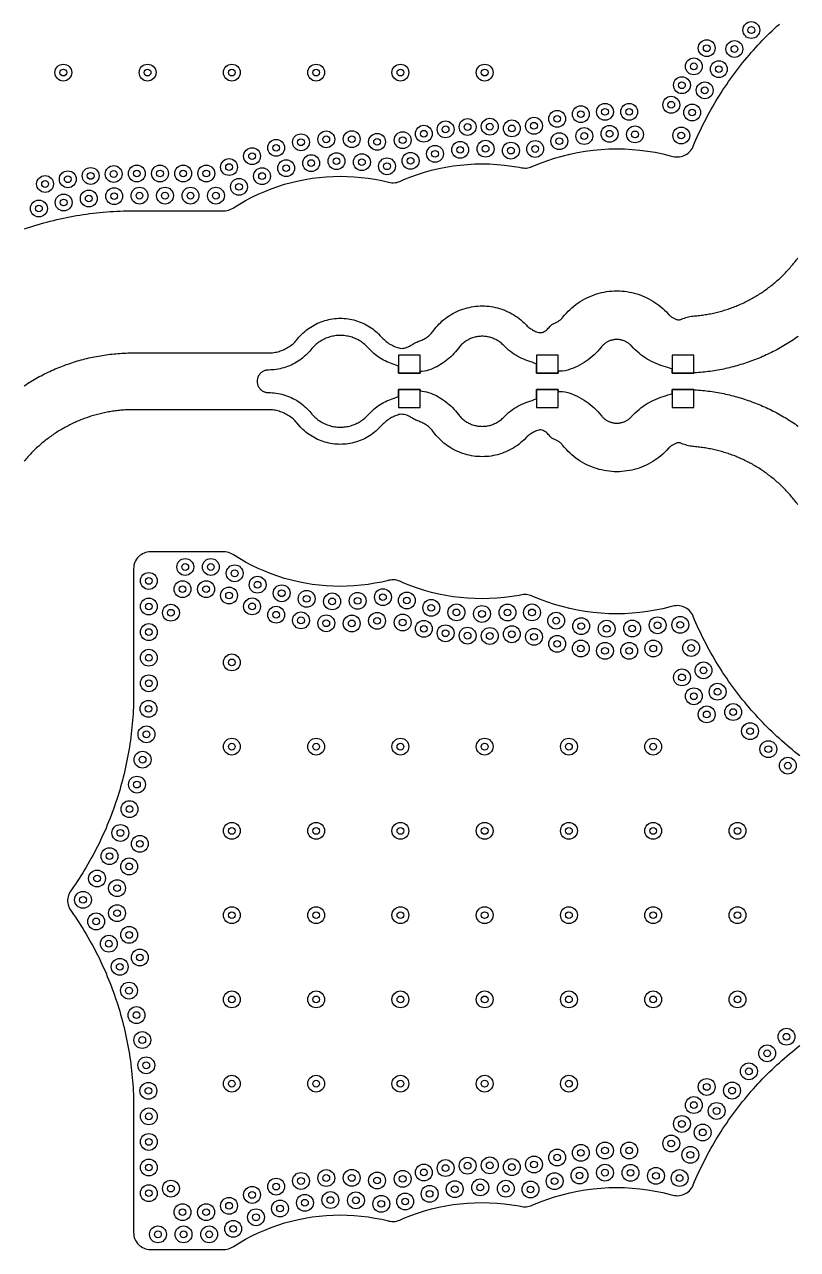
# Model space of a CAD drawing. Header units: millimetres. Extents: x 0 to 121, y -74 to 63.
# Drawn here: x 57.6 to 80.53, y -41.17 to -4.82 of the extents above; entities that cross this region are included whole.
import ezdxf

# ---------------------------------------------------------------- set-up
doc = ezdxf.new("R2010")
doc.units = ezdxf.units.MM
for name, color, linetype in [('RES_PADS_0402', 6, 'Continuous'), ('TOP_COPPER', 1, 'Continuous'), ('TOP_GROUND_POUR', 3, 'Continuous'), ('VIA_HOLES', 7, 'Continuous'), ('VIA_PADS', 2, 'Continuous')]:
    doc.layers.add(name, color=color, linetype=linetype)

msp = doc.modelspace()

# ---------------------------------------------------------------- linework, layer by layer
at = {"layer": 'RES_PADS_0402'}
for points in [[(68.697, -15.17), (69.337, -15.17), (69.337, -14.63), (68.697, -14.63)], [(72.79, -15.17), (73.43, -15.17), (73.43, -14.63), (72.79, -14.63)], [(76.813, -15.17), (77.453, -15.17), (77.453, -14.63), (76.813, -14.63)], [(68.697, -16.19), (69.337, -16.19), (69.337, -15.65), (68.697, -15.65)], [(72.79, -16.19), (73.43, -16.19), (73.43, -15.65), (72.79, -15.65)], [(76.813, -16.19), (77.453, -16.19), (77.453, -15.65), (76.813, -15.65)]]:
    msp.add_lwpolyline(points, close=True, dxfattribs=at)
at = {"layer": 'TOP_COPPER'}
for points in [[(57.586, -15.541), (57.635, -15.51), (57.684, -15.478), (57.733, -15.447), (57.783, -15.417), (57.833, -15.387), (57.883, -15.358), (57.934, -15.329), (57.985, -15.3), (58.036, -15.272), (58.088, -15.245), (58.139, -15.218), (58.191, -15.192), (58.244, -15.166), (58.296, -15.141), (58.349, -15.116), (58.402, -15.091), (58.455, -15.068), (58.509, -15.044), (58.562, -15.022), (58.616, -14.999), (58.671, -14.978), (58.725, -14.957), (58.779, -14.936), (58.834, -14.916), (58.889, -14.897), (58.944, -14.878), (59, -14.859), (59.055, -14.841), (59.111, -14.824), (59.167, -14.807), (59.223, -14.791), (59.279, -14.776), (59.335, -14.76), (59.392, -14.746), (59.448, -14.732), (59.505, -14.718), (59.562, -14.706), (59.619, -14.693), (59.676, -14.682), (59.733, -14.67), (59.791, -14.66), (59.848, -14.65), (59.906, -14.64), (59.963, -14.631), (60.021, -14.623), (60.079, -14.615), (60.137, -14.608), (60.195, -14.602), (60.253, -14.596), (60.311, -14.59), (60.369, -14.585), (60.427, -14.581), (60.485, -14.577), (60.543, -14.574), (60.602, -14.571), (60.66, -14.569), (60.718, -14.568), (60.776, -14.567), (60.835, -14.567), (64.835, -14.567), (64.875, -14.566), (64.914, -14.564), (64.954, -14.56), (64.994, -14.555), (65.033, -14.549), (65.072, -14.541), (65.111, -14.532), (65.149, -14.521), (65.187, -14.509), (65.225, -14.496), (65.262, -14.481), (65.298, -14.465), (65.334, -14.448), (65.37, -14.43), (65.404, -14.41), (65.438, -14.389), (65.471, -14.366), (65.503, -14.343), (65.535, -14.318), (65.565, -14.293), (65.595, -14.266), (65.623, -14.238), (65.651, -14.21), (65.678, -14.18), (65.74, -14.104), (65.779, -14.061), (65.819, -14.019), (65.86, -13.979), (65.904, -13.94), (65.948, -13.902), (65.994, -13.866), (66.041, -13.832), (66.089, -13.8), (66.138, -13.769), (66.189, -13.74), (66.24, -13.713), (66.292, -13.688), (66.346, -13.665), (66.4, -13.643), (66.454, -13.624), (66.51, -13.607), (66.566, -13.591), (66.622, -13.578), (66.679, -13.566), (66.737, -13.557), (66.794, -13.55), (66.852, -13.545), (66.91, -13.541), (66.968, -13.54), (67.025, -13.541), (67.082, -13.544), (67.139, -13.549), (67.196, -13.557), (67.253, -13.566), (67.309, -13.577), (67.365, -13.59), (67.42, -13.605), (67.475, -13.622), (67.529, -13.641), (67.582, -13.661), (67.635, -13.684), (67.686, -13.708), (67.737, -13.735), (67.787, -13.763), (67.836, -13.793), (67.884, -13.824), (67.93, -13.857), (67.976, -13.892), (68.02, -13.929), (68.063, -13.966), (68.104, -14.006), (68.144, -14.047), (68.209, -14.118), (68.237, -14.146), (68.265, -14.173), (68.295, -14.199), (68.325, -14.224), (68.356, -14.248), (68.388, -14.271), (68.421, -14.293), (68.455, -14.313), (68.489, -14.332), (68.524, -14.35), (68.559, -14.367), (68.595, -14.383), (68.632, -14.397), (68.669, -14.41), (68.706, -14.421), (68.745, -14.429), (68.785, -14.432), (68.824, -14.43), (68.864, -14.424), (68.904, -14.414), (68.942, -14.401), (68.98, -14.385), (69.017, -14.367), (69.051, -14.348), (69.085, -14.329), (69.117, -14.309), (69.149, -14.29), (69.179, -14.273), (69.209, -14.257), (69.239, -14.244), (69.27, -14.233), (69.3, -14.223), (69.33, -14.212), (69.36, -14.2), (69.389, -14.187), (69.418, -14.173), (69.447, -14.158), (69.474, -14.142), (69.502, -14.125), (69.528, -14.107), (69.554, -14.088), (69.579, -14.068), (69.604, -14.048), (69.627, -14.026), (69.65, -14.003), (69.672, -13.98), (69.694, -13.956), (69.714, -13.931), (69.772, -13.854), (69.813, -13.804), (69.856, -13.756), (69.9, -13.709), (69.947, -13.664), (69.994, -13.62), (70.043, -13.578), (70.094, -13.538), (70.146, -13.5), (70.2, -13.464), (70.254, -13.43), (70.31, -13.397), (70.367, -13.367), (70.426, -13.339), (70.485, -13.313), (70.545, -13.289), (70.606, -13.267), (70.667, -13.248), (70.729, -13.23), (70.792, -13.215), (70.856, -13.203), (70.919, -13.192), (70.983, -13.184), (71.048, -13.178), (71.112, -13.175), (71.177, -13.174), (71.242, -13.175), (71.308, -13.178), (71.373, -13.184), (71.438, -13.193), (71.503, -13.204), (71.567, -13.217), (71.631, -13.232), (71.694, -13.25), (71.756, -13.27), (71.818, -13.293), (71.879, -13.317), (71.939, -13.344), (71.998, -13.373), (72.055, -13.404), (72.112, -13.437), (72.167, -13.473), (72.221, -13.51), (72.274, -13.549), (72.325, -13.59), (72.374, -13.633), (72.422, -13.678), (72.491, -13.748), (72.515, -13.77), (72.54, -13.791), (72.565, -13.812), (72.591, -13.831), (72.618, -13.85), (72.645, -13.867), (72.673, -13.884), (72.702, -13.899), (72.731, -13.914), (72.761, -13.927), (72.791, -13.939), (72.822, -13.95), (72.853, -13.96), (72.885, -13.966), (72.918, -13.966), (72.952, -13.96), (72.986, -13.948), (73.019, -13.932), (73.051, -13.912), (73.081, -13.888), (73.11, -13.863), (73.136, -13.836), (73.161, -13.81), (73.183, -13.784), (73.205, -13.761), (73.225, -13.74), (73.245, -13.723), (73.265, -13.71), (73.285, -13.701), (73.306, -13.694), (73.327, -13.686), (73.348, -13.677), (73.368, -13.668), (73.388, -13.658), (73.407, -13.647), (73.427, -13.636), (73.445, -13.623), (73.463, -13.61), (73.481, -13.597), (73.498, -13.582), (73.515, -13.568), (73.531, -13.552), (73.546, -13.536), (73.561, -13.519), (73.623, -13.443), (73.674, -13.385), (73.727, -13.33), (73.782, -13.277), (73.839, -13.225), (73.897, -13.176), (73.958, -13.129), (74.02, -13.085), (74.084, -13.043), (74.15, -13.003), (74.217, -12.966), (74.285, -12.931), (74.354, -12.899), (74.425, -12.87), (74.497, -12.843), (74.569, -12.819), (74.643, -12.797), (74.717, -12.779), (74.792, -12.763), (74.868, -12.75), (74.943, -12.74), (75.02, -12.733), (75.096, -12.729), (75.173, -12.727), (75.247, -12.729), (75.322, -12.733), (75.396, -12.739), (75.47, -12.749), (75.543, -12.761), (75.616, -12.776), (75.689, -12.794), (75.76, -12.814), (75.831, -12.837), (75.901, -12.862), (75.97, -12.89), (76.038, -12.921), (76.105, -12.953), (76.171, -12.989), (76.235, -13.027), (76.298, -13.067), (76.359, -13.109), (76.419, -13.154), (76.477, -13.2), (76.533, -13.249), (76.588, -13.3), (76.641, -13.353), (76.706, -13.423), (76.721, -13.439), (76.737, -13.454), (76.753, -13.468), (76.77, -13.481), (76.788, -13.494), (76.806, -13.507), (76.824, -13.518), (76.843, -13.529), (76.862, -13.54), (76.881, -13.549), (76.901, -13.558), (76.921, -13.566), (76.941, -13.574), (76.962, -13.58), (76.983, -13.584), (77.005, -13.586), (77.027, -13.584), (77.05, -13.58), (77.071, -13.574), (77.093, -13.566), (77.113, -13.556), (77.133, -13.545), (77.175, -13.532), (77.217, -13.521), (77.258, -13.509), (77.299, -13.498), (77.34, -13.489), (77.382, -13.481), (77.423, -13.475), (77.464, -13.471), (77.505, -13.467), (77.546, -13.463), (77.587, -13.459), (77.628, -13.454), (77.669, -13.449), (77.71, -13.444), (77.751, -13.438), (77.792, -13.432), (77.833, -13.425), (77.874, -13.418), (77.915, -13.41), (77.955, -13.403), (77.996, -13.394), (78.036, -13.386), (78.076, -13.377), (78.117, -13.367), (78.157, -13.357), (78.197, -13.347), (78.237, -13.336), (78.277, -13.325), (78.317, -13.314), (78.356, -13.302), (78.396, -13.29), (78.435, -13.277), (78.474, -13.265), (78.514, -13.251), (78.553, -13.237), (78.591, -13.223), (78.63, -13.209), (78.669, -13.194), (78.707, -13.179), (78.745, -13.163), (78.784, -13.147), (78.822, -13.131), (78.859, -13.114), (78.897, -13.097), (78.935, -13.079), (78.972, -13.062), (79.009, -13.043), (79.046, -13.025), (79.083, -13.006), (79.119, -12.986), (79.156, -12.967), (79.192, -12.947), (79.228, -12.926), (79.264, -12.906), (79.299, -12.885), (79.335, -12.863), (79.37, -12.841), (79.405, -12.819), (79.439, -12.797), (79.474, -12.774), (79.508, -12.751), (79.542, -12.727), (79.576, -12.704), (79.61, -12.68), (79.643, -12.655), (79.676, -12.63), (79.709, -12.605), (79.742, -12.58), (79.774, -12.554), (79.806, -12.528), (79.838, -12.502), (79.87, -12.475), (79.901, -12.448), (79.932, -12.421), (79.963, -12.393), (79.993, -12.365), (80.024, -12.337), (80.054, -12.308), (80.083, -12.28), (80.113, -12.251), (80.142, -12.221), (80.171, -12.191), (80.199, -12.162), (80.227, -12.131), (80.255, -12.101), (80.283, -12.07), (80.31, -12.039), (80.337, -12.008), (80.364, -11.976), (80.39, -11.944), (80.417, -11.912), (80.442, -11.88), (80.468, -11.847), (80.493, -11.815), (80.518, -11.781), (80.542, -11.748)], [(80.553, -14.078), (80.506, -14.112), (80.458, -14.144), (80.41, -14.177), (80.362, -14.209), (80.313, -14.24), (80.264, -14.271), (80.215, -14.302), (80.166, -14.332), (80.116, -14.361), (80.066, -14.39), (80.015, -14.419), (79.965, -14.447), (79.914, -14.474), (79.862, -14.501), (79.811, -14.528), (79.759, -14.554), (79.707, -14.579), (79.655, -14.604), (79.603, -14.629), (79.55, -14.653), (79.497, -14.676), (79.444, -14.699), (79.39, -14.721), (79.337, -14.743), (79.283, -14.765), (79.229, -14.785), (79.175, -14.806), (79.12, -14.826), (79.066, -14.845), (79.011, -14.863), (78.956, -14.882), (78.901, -14.899), (78.845, -14.916), (78.79, -14.933), (78.734, -14.949), (78.678, -14.964), (78.622, -14.979), (78.566, -14.993), (78.51, -15.007), (78.454, -15.02), (78.397, -15.033), (78.341, -15.045), (78.284, -15.057), (78.227, -15.068), (78.17, -15.078), (78.113, -15.088), (78.056, -15.097), (77.999, -15.106), (77.941, -15.114), (77.884, -15.122), (77.826, -15.129), (77.769, -15.136), (77.711, -15.142), (77.654, -15.147), (77.596, -15.152), (77.538, -15.155), (77.48, -15.155), (77.453, -15.154), (77.453, -15.17), (76.813, -15.17), (76.813, -15.04), (76.761, -15.025), (76.688, -15.005), (76.617, -14.983), (76.545, -14.961), (76.475, -14.938), (76.404, -14.913), (76.335, -14.885), (76.267, -14.855), (76.201, -14.822), (76.135, -14.786), (76.071, -14.749), (76.008, -14.709), (75.947, -14.666), (75.887, -14.622), (75.829, -14.575), (75.772, -14.526), (75.718, -14.475), (75.665, -14.422), (75.6, -14.352), (75.585, -14.336), (75.569, -14.322), (75.552, -14.307), (75.535, -14.294), (75.518, -14.281), (75.5, -14.269), (75.482, -14.257), (75.463, -14.246), (75.444, -14.236), (75.425, -14.226), (75.405, -14.217), (75.385, -14.209), (75.364, -14.202), (75.344, -14.195), (75.323, -14.189), (75.302, -14.184), (75.281, -14.18), (75.259, -14.176), (75.238, -14.173), (75.216, -14.171), (75.194, -14.17), (75.173, -14.17), (75.15, -14.17), (75.128, -14.171), (75.106, -14.173), (75.084, -14.176), (75.062, -14.18), (75.04, -14.185), (75.018, -14.19), (74.997, -14.196), (74.976, -14.203), (74.955, -14.211), (74.934, -14.22), (74.914, -14.229), (74.894, -14.239), (74.875, -14.25), (74.856, -14.262), (74.837, -14.274), (74.819, -14.287), (74.801, -14.3), (74.784, -14.315), (74.768, -14.33), (74.752, -14.345), (74.736, -14.361), (74.722, -14.378), (74.659, -14.454), (74.608, -14.512), (74.555, -14.567), (74.5, -14.621), (74.444, -14.672), (74.385, -14.721), (74.324, -14.768), (74.262, -14.812), (74.198, -14.854), (74.133, -14.894), (74.066, -14.931), (73.998, -14.966), (73.928, -14.998), (73.857, -15.028), (73.786, -15.054), (73.713, -15.078), (73.639, -15.097), (73.563, -15.108), (73.486, -15.111), (73.43, -15.108), (73.43, -15.17), (72.79, -15.17), (72.79, -14.898), (72.779, -14.893), (72.717, -14.867), (72.655, -14.844), (72.592, -14.823), (72.53, -14.803), (72.468, -14.78), (72.408, -14.756), (72.348, -14.729), (72.289, -14.7), (72.231, -14.669), (72.175, -14.635), (72.119, -14.6), (72.065, -14.563), (72.013, -14.523), (71.962, -14.482), (71.912, -14.439), (71.864, -14.395), (71.795, -14.325), (71.771, -14.303), (71.747, -14.281), (71.721, -14.261), (71.695, -14.241), (71.668, -14.223), (71.641, -14.205), (71.613, -14.189), (71.584, -14.173), (71.555, -14.159), (71.525, -14.146), (71.495, -14.133), (71.465, -14.122), (71.434, -14.112), (71.402, -14.103), (71.371, -14.096), (71.339, -14.089), (71.307, -14.084), (71.274, -14.08), (71.242, -14.077), (71.209, -14.075), (71.177, -14.074), (71.145, -14.075), (71.113, -14.077), (71.081, -14.08), (71.049, -14.084), (71.017, -14.089), (70.986, -14.095), (70.955, -14.103), (70.924, -14.111), (70.893, -14.121), (70.863, -14.132), (70.833, -14.144), (70.804, -14.156), (70.775, -14.17), (70.747, -14.185), (70.719, -14.202), (70.692, -14.219), (70.665, -14.237), (70.639, -14.255), (70.614, -14.275), (70.59, -14.296), (70.566, -14.318), (70.543, -14.34), (70.521, -14.363), (70.5, -14.388), (70.479, -14.412), (70.421, -14.489), (70.38, -14.539), (70.337, -14.588), (70.293, -14.635), (70.247, -14.68), (70.199, -14.723), (70.15, -14.765), (70.099, -14.805), (70.047, -14.843), (69.994, -14.88), (69.939, -14.914), (69.883, -14.946), (69.826, -14.977), (69.768, -15.005), (69.709, -15.031), (69.649, -15.055), (69.588, -15.076), (69.526, -15.096), (69.463, -15.11), (69.399, -15.119), (69.337, -15.123), (69.337, -15.17), (68.697, -15.17), (68.697, -14.955), (68.674, -14.946), (68.619, -14.927), (68.565, -14.909), (68.51, -14.892), (68.456, -14.873), (68.403, -14.853), (68.35, -14.83), (68.298, -14.806), (68.247, -14.779), (68.198, -14.751), (68.149, -14.721), (68.101, -14.69), (68.054, -14.657), (68.009, -14.622), (67.965, -14.585), (67.922, -14.548), (67.88, -14.508), (67.84, -14.467), (67.775, -14.396), (67.748, -14.368), (67.719, -14.341), (67.69, -14.315), (67.66, -14.29), (67.628, -14.266), (67.596, -14.243), (67.564, -14.221), (67.53, -14.201), (67.496, -14.182), (67.461, -14.164), (67.425, -14.147), (67.389, -14.131), (67.353, -14.117), (67.316, -14.104), (67.278, -14.093), (67.24, -14.082), (67.202, -14.073), (67.163, -14.066), (67.125, -14.059), (67.086, -14.055), (67.047, -14.051), (67.007, -14.049), (66.968, -14.048), (66.928, -14.049), (66.888, -14.051), (66.849, -14.055), (66.809, -14.06), (66.77, -14.066), (66.731, -14.074), (66.692, -14.083), (66.654, -14.094), (66.616, -14.106), (66.578, -14.119), (66.541, -14.134), (66.504, -14.15), (66.468, -14.167), (66.433, -14.186), (66.399, -14.205), (66.365, -14.226), (66.332, -14.249), (66.299, -14.272), (66.268, -14.297), (66.238, -14.322), (66.208, -14.349), (66.179, -14.377), (66.152, -14.406), (66.125, -14.435), (66.063, -14.511), (66.024, -14.554), (65.984, -14.596), (65.942, -14.637), (65.899, -14.676), (65.855, -14.713), (65.809, -14.749), (65.762, -14.783), (65.714, -14.815), (65.665, -14.846), (65.614, -14.875), (65.563, -14.902), (65.51, -14.927), (65.457, -14.95), (65.403, -14.972), (65.348, -14.991), (65.293, -15.009), (65.237, -15.024), (65.181, -15.037), (65.124, -15.049), (65.066, -15.058), (65.009, -15.065), (64.951, -15.071), (64.893, -15.074), (64.835, -15.075), (64.813, -15.075), (64.791, -15.078), (64.769, -15.081), (64.748, -15.086), (64.727, -15.093), (64.706, -15.1), (64.686, -15.109), (64.667, -15.12), (64.649, -15.131), (64.631, -15.144), (64.614, -15.158), (64.598, -15.173), (64.583, -15.189), (64.569, -15.206), (64.556, -15.224), (64.544, -15.242), (64.534, -15.262), (64.525, -15.282), (64.517, -15.302), (64.511, -15.323), (64.506, -15.345), (64.502, -15.366), (64.5, -15.388), (64.5, -15.41), (64.5, -15.432), (64.502, -15.454), (64.506, -15.475), (64.511, -15.497), (64.517, -15.518), (64.525, -15.538), (64.534, -15.558), (64.544, -15.578), (64.556, -15.596), (64.569, -15.614), (64.583, -15.631), (64.598, -15.647), (64.614, -15.662), (64.631, -15.676), (64.649, -15.689), (64.667, -15.7), (64.686, -15.711), (64.706, -15.72), (64.727, -15.727), (64.748, -15.734), (64.769, -15.739), (64.791, -15.742), (64.813, -15.745), (64.835, -15.745), (64.893, -15.746), (64.951, -15.749), (65.009, -15.755), (65.066, -15.762), (65.124, -15.771), (65.181, -15.783), (65.237, -15.796), (65.293, -15.811), (65.348, -15.829), (65.403, -15.848), (65.457, -15.87), (65.51, -15.893), (65.563, -15.918), (65.614, -15.945), (65.665, -15.974), (65.714, -16.005), (65.762, -16.037), (65.809, -16.071), (65.855, -16.107), (65.899, -16.144), (65.942, -16.183), (65.984, -16.224), (66.024, -16.266), (66.063, -16.309), (66.125, -16.385), (66.152, -16.414), (66.179, -16.443), (66.208, -16.471), (66.238, -16.498), (66.268, -16.523), (66.299, -16.548), (66.332, -16.571), (66.365, -16.594), (66.399, -16.615), (66.433, -16.634), (66.468, -16.653), (66.504, -16.67), (66.541, -16.686), (66.578, -16.701), (66.616, -16.714), (66.654, -16.726), (66.692, -16.737), (66.731, -16.746), (66.77, -16.754), (66.809, -16.76), (66.849, -16.765), (66.888, -16.769), (66.928, -16.771), (66.968, -16.772), (67.007, -16.771), (67.047, -16.769), (67.086, -16.765), (67.125, -16.761), (67.163, -16.754), (67.202, -16.747), (67.24, -16.738), (67.278, -16.727), (67.316, -16.716), (67.353, -16.703), (67.389, -16.689), (67.425, -16.673), (67.461, -16.656), (67.496, -16.638), (67.53, -16.619), (67.564, -16.599), (67.596, -16.577), (67.628, -16.554), (67.66, -16.53), (67.69, -16.505), (67.719, -16.479), (67.748, -16.452), (67.775, -16.424), (67.84, -16.353), (67.88, -16.312), (67.922, -16.272), (67.965, -16.235), (68.009, -16.198), (68.054, -16.163), (68.101, -16.13), (68.149, -16.099), (68.198, -16.069), (68.247, -16.041), (68.298, -16.014), (68.35, -15.99), (68.403, -15.967), (68.456, -15.947), (68.51, -15.928), (68.565, -15.911), (68.619, -15.893), (68.674, -15.874), (68.697, -15.865), (68.697, -15.65), (69.337, -15.65), (69.337, -15.697), (69.399, -15.701), (69.463, -15.71), (69.526, -15.724), (69.588, -15.744), (69.649, -15.765), (69.709, -15.789), (69.768, -15.815), (69.826, -15.843), (69.883, -15.874), (69.939, -15.906), (69.994, -15.94), (70.047, -15.977), (70.099, -16.015), (70.15, -16.055), (70.199, -16.097), (70.247, -16.14), (70.293, -16.185), (70.337, -16.232), (70.38, -16.281), (70.421, -16.331), (70.479, -16.408), (70.5, -16.432), (70.521, -16.457), (70.543, -16.48), (70.566, -16.502), (70.59, -16.524), (70.614, -16.545), (70.639, -16.565), (70.665, -16.583), (70.692, -16.601), (70.719, -16.618), (70.747, -16.635), (70.775, -16.65), (70.804, -16.664), (70.833, -16.676), (70.863, -16.688), (70.893, -16.699), (70.924, -16.709), (70.955, -16.717), (70.986, -16.725), (71.017, -16.731), (71.049, -16.736), (71.081, -16.74), (71.113, -16.743), (71.145, -16.745), (71.177, -16.746), (71.209, -16.745), (71.242, -16.743), (71.274, -16.74), (71.307, -16.736), (71.339, -16.731), (71.371, -16.724), (71.402, -16.717), (71.434, -16.708), (71.465, -16.698), (71.495, -16.687), (71.525, -16.674), (71.555, -16.661), (71.584, -16.647), (71.613, -16.631), (71.641, -16.615), (71.668, -16.597), (71.695, -16.579), (71.721, -16.559), (71.747, -16.539), (71.771, -16.517), (71.795, -16.495), (71.864, -16.425), (71.912, -16.381), (71.962, -16.338), (72.013, -16.297), (72.065, -16.257), (72.119, -16.22), (72.175, -16.185), (72.231, -16.151), (72.289, -16.12), (72.348, -16.091), (72.408, -16.064), (72.468, -16.04), (72.53, -16.017), (72.592, -15.997), (72.655, -15.976), (72.717, -15.953), (72.779, -15.927), (72.79, -15.922), (72.79, -15.65), (73.43, -15.65), (73.43, -15.712), (73.486, -15.709), (73.563, -15.712), (73.639, -15.723), (73.713, -15.742), (73.786, -15.766), (73.857, -15.792), (73.928, -15.822), (73.998, -15.854), (74.066, -15.889), (74.133, -15.926), (74.198, -15.966), (74.262, -16.008), (74.324, -16.052), (74.385, -16.099), (74.444, -16.148), (74.5, -16.199), (74.555, -16.253), (74.608, -16.308), (74.659, -16.366), (74.722, -16.442), (74.736, -16.459), (74.752, -16.475), (74.768, -16.49), (74.784, -16.505), (74.801, -16.52), (74.819, -16.533), (74.837, -16.546), (74.856, -16.558), (74.875, -16.57), (74.894, -16.581), (74.914, -16.591), (74.934, -16.6), (74.955, -16.609), (74.976, -16.617), (74.997, -16.624), (75.018, -16.63), (75.04, -16.635), (75.062, -16.64), (75.084, -16.644), (75.106, -16.647), (75.128, -16.649), (75.15, -16.65), (75.173, -16.65), (75.194, -16.65), (75.216, -16.649), (75.238, -16.647), (75.259, -16.644), (75.281, -16.64), (75.302, -16.636), (75.323, -16.631), (75.344, -16.625), (75.364, -16.618), (75.385, -16.611), (75.405, -16.603), (75.425, -16.594), (75.444, -16.584), (75.463, -16.574), (75.482, -16.563), (75.5, -16.551), (75.518, -16.539), (75.535, -16.526), (75.552, -16.513), (75.569, -16.498), (75.585, -16.484), (75.6, -16.468), (75.665, -16.398), (75.718, -16.345), (75.772, -16.294), (75.829, -16.245), (75.887, -16.198), (75.947, -16.154), (76.008, -16.111), (76.071, -16.071), (76.135, -16.034), (76.201, -15.998), (76.267, -15.965), (76.335, -15.935), (76.404, -15.907), (76.475, -15.882), (76.545, -15.859), (76.617, -15.837), (76.688, -15.815), (76.761, -15.795), (76.813, -15.78), (76.813, -15.65), (77.453, -15.65), (77.453, -15.666), (77.48, -15.665), (77.538, -15.665), (77.596, -15.668), (77.654, -15.673), (77.711, -15.678), (77.769, -15.684), (77.826, -15.691), (77.884, -15.698), (77.941, -15.706), (77.999, -15.714), (78.056, -15.723), (78.113, -15.732), (78.17, -15.742), (78.227, -15.752), (78.284, -15.763), (78.341, -15.775), (78.397, -15.787), (78.454, -15.8), (78.51, -15.813), (78.566, -15.827), (78.622, -15.841), (78.678, -15.856), (78.734, -15.871), (78.79, -15.887), (78.845, -15.904), (78.901, -15.921), (78.956, -15.938), (79.011, -15.957), (79.066, -15.975), (79.12, -15.994), (79.175, -16.014), (79.229, -16.035), (79.283, -16.055), (79.337, -16.077), (79.39, -16.099), (79.444, -16.121), (79.497, -16.144), (79.55, -16.167), (79.603, -16.191), (79.655, -16.216), (79.707, -16.241), (79.759, -16.266), (79.811, -16.292), (79.862, -16.319), (79.914, -16.346), (79.965, -16.373), (80.015, -16.401), (80.066, -16.43), (80.116, -16.459), (80.166, -16.488), (80.215, -16.518), (80.264, -16.549), (80.313, -16.58), (80.362, -16.611), (80.41, -16.643), (80.458, -16.676), (80.506, -16.708), (80.553, -16.742)], [(80.542, -19.072), (80.518, -19.039), (80.493, -19.005), (80.468, -18.973), (80.442, -18.94), (80.417, -18.908), (80.39, -18.876), (80.364, -18.844), (80.337, -18.812), (80.31, -18.781), (80.283, -18.75), (80.255, -18.719), (80.227, -18.689), (80.199, -18.658), (80.171, -18.629), (80.142, -18.599), (80.113, -18.569), (80.083, -18.54), (80.054, -18.512), (80.024, -18.483), (79.993, -18.455), (79.963, -18.427), (79.932, -18.399), (79.901, -18.372), (79.87, -18.345), (79.838, -18.318), (79.806, -18.292), (79.774, -18.266), (79.742, -18.24), (79.709, -18.215), (79.676, -18.19), (79.643, -18.165), (79.61, -18.14), (79.576, -18.116), (79.542, -18.093), (79.508, -18.069), (79.474, -18.046), (79.439, -18.023), (79.405, -18.001), (79.37, -17.979), (79.335, -17.957), (79.299, -17.935), (79.264, -17.914), (79.228, -17.894), (79.192, -17.873), (79.156, -17.853), (79.119, -17.834), (79.083, -17.814), (79.046, -17.795), (79.009, -17.777), (78.972, -17.758), (78.935, -17.741), (78.897, -17.723), (78.859, -17.706), (78.822, -17.689), (78.784, -17.673), (78.745, -17.657), (78.707, -17.641), (78.669, -17.626), (78.63, -17.611), (78.591, -17.597), (78.553, -17.583), (78.514, -17.569), (78.474, -17.555), (78.435, -17.543), (78.396, -17.53), (78.356, -17.518), (78.317, -17.506), (78.277, -17.495), (78.237, -17.484), (78.197, -17.473), (78.157, -17.463), (78.117, -17.453), (78.076, -17.443), (78.036, -17.434), (77.996, -17.426), (77.955, -17.417), (77.915, -17.41), (77.874, -17.402), (77.833, -17.395), (77.792, -17.388), (77.751, -17.382), (77.71, -17.376), (77.669, -17.371), (77.628, -17.366), (77.587, -17.361), (77.546, -17.357), (77.505, -17.353), (77.464, -17.349), (77.423, -17.345), (77.382, -17.339), (77.34, -17.331), (77.299, -17.322), (77.258, -17.311), (77.217, -17.299), (77.175, -17.288), (77.133, -17.275), (77.113, -17.264), (77.093, -17.254), (77.071, -17.246), (77.05, -17.24), (77.027, -17.236), (77.005, -17.234), (76.983, -17.236), (76.962, -17.24), (76.941, -17.246), (76.921, -17.254), (76.901, -17.262), (76.881, -17.271), (76.862, -17.28), (76.843, -17.291), (76.824, -17.302), (76.806, -17.313), (76.788, -17.326), (76.77, -17.339), (76.753, -17.352), (76.737, -17.366), (76.721, -17.381), (76.706, -17.397), (76.641, -17.467), (76.588, -17.52), (76.533, -17.571), (76.477, -17.62), (76.419, -17.666), (76.359, -17.711), (76.298, -17.753), (76.235, -17.793), (76.171, -17.831), (76.105, -17.867), (76.038, -17.899), (75.97, -17.93), (75.901, -17.958), (75.831, -17.983), (75.76, -18.006), (75.689, -18.026), (75.616, -18.044), (75.543, -18.059), (75.47, -18.071), (75.396, -18.081), (75.322, -18.087), (75.247, -18.091), (75.173, -18.093), (75.096, -18.091), (75.02, -18.087), (74.943, -18.08), (74.868, -18.07), (74.792, -18.057), (74.717, -18.041), (74.643, -18.023), (74.569, -18.001), (74.497, -17.977), (74.425, -17.95), (74.354, -17.921), (74.285, -17.889), (74.217, -17.854), (74.15, -17.817), (74.084, -17.777), (74.02, -17.735), (73.958, -17.691), (73.897, -17.644), (73.839, -17.595), (73.782, -17.543), (73.727, -17.49), (73.674, -17.435), (73.623, -17.377), (73.561, -17.301), (73.546, -17.284), (73.531, -17.268), (73.515, -17.252), (73.498, -17.238), (73.481, -17.223), (73.463, -17.21), (73.445, -17.197), (73.427, -17.184), (73.407, -17.173), (73.388, -17.162), (73.368, -17.152), (73.348, -17.143), (73.327, -17.134), (73.306, -17.126), (73.285, -17.119), (73.265, -17.11), (73.245, -17.097), (73.225, -17.08), (73.205, -17.059), (73.183, -17.036), (73.161, -17.01), (73.136, -16.984), (73.11, -16.957), (73.081, -16.932), (73.051, -16.908), (73.019, -16.888), (72.986, -16.872), (72.952, -16.86), (72.918, -16.854), (72.885, -16.854), (72.853, -16.86), (72.822, -16.87), (72.791, -16.881), (72.761, -16.893), (72.731, -16.906), (72.702, -16.921), (72.673, -16.936), (72.645, -16.953), (72.618, -16.97), (72.591, -16.989), (72.565, -17.008), (72.54, -17.029), (72.515, -17.05), (72.491, -17.072), (72.422, -17.142), (72.374, -17.187), (72.325, -17.23), (72.274, -17.271), (72.221, -17.31), (72.167, -17.347), (72.112, -17.383), (72.055, -17.416), (71.998, -17.447), (71.939, -17.476), (71.879, -17.503), (71.818, -17.527), (71.756, -17.55), (71.694, -17.57), (71.631, -17.588), (71.567, -17.603), (71.503, -17.616), (71.438, -17.627), (71.373, -17.636), (71.308, -17.642), (71.242, -17.645), (71.177, -17.646), (71.112, -17.645), (71.048, -17.642), (70.983, -17.636), (70.919, -17.628), (70.856, -17.617), (70.792, -17.605), (70.729, -17.59), (70.667, -17.572), (70.606, -17.553), (70.545, -17.531), (70.485, -17.507), (70.426, -17.481), (70.367, -17.453), (70.31, -17.423), (70.254, -17.39), (70.2, -17.356), (70.146, -17.32), (70.094, -17.282), (70.043, -17.242), (69.994, -17.2), (69.947, -17.156), (69.9, -17.111), (69.856, -17.064), (69.813, -17.016), (69.772, -16.966), (69.714, -16.889), (69.694, -16.864), (69.672, -16.84), (69.65, -16.817), (69.627, -16.794), (69.604, -16.772), (69.579, -16.752), (69.554, -16.732), (69.528, -16.713), (69.502, -16.695), (69.474, -16.678), (69.447, -16.662), (69.418, -16.647), (69.389, -16.633), (69.36, -16.62), (69.33, -16.608), (69.3, -16.597), (69.27, -16.587), (69.239, -16.576), (69.209, -16.563), (69.179, -16.547), (69.149, -16.53), (69.117, -16.511), (69.085, -16.491), (69.051, -16.472), (69.017, -16.453), (68.98, -16.435), (68.942, -16.419), (68.904, -16.406), (68.864, -16.396), (68.824, -16.39), (68.785, -16.388), (68.745, -16.391), (68.706, -16.399), (68.669, -16.41), (68.632, -16.423), (68.595, -16.437), (68.559, -16.453), (68.524, -16.47), (68.489, -16.488), (68.455, -16.507), (68.421, -16.527), (68.388, -16.549), (68.356, -16.572), (68.325, -16.596), (68.295, -16.621), (68.265, -16.647), (68.237, -16.674), (68.209, -16.702), (68.144, -16.773), (68.104, -16.814), (68.063, -16.854), (68.02, -16.891), (67.976, -16.928), (67.93, -16.963), (67.884, -16.996), (67.836, -17.027), (67.787, -17.057), (67.737, -17.085), (67.686, -17.112), (67.635, -17.136), (67.582, -17.159), (67.529, -17.179), (67.475, -17.198), (67.42, -17.215), (67.365, -17.23), (67.309, -17.243), (67.253, -17.254), (67.196, -17.263), (67.139, -17.271), (67.082, -17.276), (67.025, -17.279), (66.968, -17.28), (66.91, -17.279), (66.852, -17.275), (66.794, -17.27), (66.737, -17.263), (66.679, -17.254), (66.622, -17.242), (66.566, -17.229), (66.51, -17.213), (66.454, -17.196), (66.4, -17.177), (66.346, -17.155), (66.292, -17.132), (66.24, -17.107), (66.189, -17.08), (66.138, -17.051), (66.089, -17.02), (66.041, -16.988), (65.994, -16.954), (65.948, -16.918), (65.904, -16.88), (65.86, -16.841), (65.819, -16.801), (65.779, -16.759), (65.74, -16.716), (65.678, -16.64), (65.651, -16.61), (65.623, -16.582), (65.595, -16.554), (65.565, -16.527), (65.535, -16.502), (65.503, -16.477), (65.471, -16.454), (65.438, -16.431), (65.404, -16.41), (65.37, -16.39), (65.334, -16.372), (65.298, -16.355), (65.262, -16.339), (65.225, -16.324), (65.187, -16.311), (65.149, -16.299), (65.111, -16.288), (65.072, -16.279), (65.033, -16.271), (64.994, -16.265), (64.954, -16.26), (64.914, -16.256), (64.875, -16.254), (64.835, -16.253), (60.835, -16.253), (60.793, -16.253), (60.751, -16.254), (60.71, -16.255), (60.668, -16.257), (60.627, -16.258), (60.585, -16.261), (60.543, -16.263), (60.502, -16.266), (60.46, -16.27), (60.419, -16.274), (60.377, -16.278), (60.336, -16.283), (60.295, -16.288), (60.253, -16.294), (60.212, -16.299), (60.171, -16.306), (60.13, -16.313), (60.089, -16.32), (60.048, -16.327), (60.007, -16.335), (59.966, -16.344), (59.926, -16.352), (59.885, -16.362), (59.844, -16.371), (59.804, -16.381), (59.764, -16.392), (59.723, -16.402), (59.683, -16.414), (59.643, -16.425), (59.603, -16.437), (59.564, -16.449), (59.524, -16.462), (59.484, -16.475), (59.445, -16.489), (59.406, -16.503), (59.367, -16.517), (59.328, -16.532), (59.289, -16.547), (59.25, -16.562), (59.212, -16.578), (59.173, -16.594), (59.135, -16.611), (59.097, -16.628), (59.059, -16.645), (59.022, -16.663), (58.984, -16.681), (58.947, -16.7), (58.91, -16.718), (58.873, -16.738), (58.836, -16.757), (58.799, -16.777), (58.763, -16.797), (58.727, -16.818), (58.691, -16.839), (58.655, -16.86), (58.619, -16.882), (58.584, -16.904), (58.549, -16.927), (58.514, -16.949), (58.479, -16.973), (58.445, -16.996), (58.411, -17.02), (58.377, -17.044), (58.343, -17.068), (58.31, -17.093), (58.276, -17.118), (58.243, -17.144), (58.211, -17.169), (58.178, -17.195), (58.146, -17.222), (58.114, -17.249), (58.082, -17.276), (58.051, -17.303), (58.02, -17.331), (57.989, -17.359), (57.958, -17.387), (57.928, -17.415), (57.898, -17.444), (57.868, -17.473), (57.839, -17.503), (57.81, -17.533), (57.781, -17.563), (57.752, -17.593), (57.724, -17.624), (57.696, -17.654), (57.668, -17.686), (57.641, -17.717), (57.614, -17.749), (57.587, -17.781)]]:
    msp.add_lwpolyline(points, dxfattribs=at)
at = {"layer": 'TOP_GROUND_POUR'}
for points in [[(57.594, -10.884), (57.689, -10.852), (57.784, -10.822), (57.879, -10.792), (57.975, -10.763), (58.071, -10.735), (58.168, -10.709), (58.264, -10.683), (58.361, -10.658), (58.458, -10.634), (58.555, -10.611), (58.653, -10.589), (58.751, -10.568), (58.848, -10.547), (58.947, -10.529), (59.045, -10.51), (59.143, -10.493), (59.242, -10.477), (59.341, -10.462), (59.44, -10.447), (59.539, -10.434), (59.638, -10.422), (59.737, -10.411), (59.837, -10.4), (59.936, -10.391), (60.036, -10.382), (60.136, -10.375), (60.235, -10.368), (60.335, -10.363), (60.435, -10.358), (60.535, -10.355), (60.635, -10.353), (60.735, -10.351), (60.812, -10.351), (60.885, -10.351), (63.511, -10.351), (63.559, -10.348), (63.607, -10.341), (63.653, -10.33), (63.699, -10.314), (63.742, -10.294), (63.784, -10.27), (63.8, -10.259), (63.978, -10.15), (64.159, -10.045), (64.345, -9.948), (64.533, -9.857), (64.725, -9.774), (64.919, -9.696), (65.117, -9.627), (65.316, -9.563), (65.518, -9.508), (65.722, -9.459), (65.927, -9.419), (66.134, -9.384), (66.341, -9.359), (66.55, -9.339), (66.759, -9.329), (66.966, -9.324), (67.174, -9.329), (67.38, -9.339), (67.586, -9.358), (67.791, -9.382), (67.994, -9.416), (68.197, -9.455), (68.397, -9.503), (68.404, -9.505), (68.45, -9.514), (68.498, -9.519), (68.545, -9.52), (68.593, -9.515), (68.64, -9.507), (68.686, -9.494), (68.73, -9.477), (68.854, -9.425), (69.055, -9.345), (69.259, -9.272), (69.466, -9.206), (69.675, -9.148), (69.886, -9.098), (70.098, -9.055), (70.312, -9.02), (70.528, -8.993), (70.743, -8.973), (70.96, -8.961), (71.178, -8.957), (71.397, -8.961), (71.617, -8.974), (71.836, -8.994), (72.054, -9.022), (72.271, -9.058), (72.355, -9.073), (72.398, -9.08), (72.441, -9.083), (72.485, -9.082), (72.529, -9.077), (72.571, -9.069), (72.613, -9.057), (72.654, -9.041), (72.659, -9.039), (72.876, -8.948), (73.096, -8.866), (73.319, -8.792), (73.545, -8.727), (73.773, -8.67), (74.004, -8.621), (74.235, -8.582), (74.469, -8.551), (74.703, -8.529), (74.937, -8.515), (75.171, -8.511), (75.402, -8.515), (75.63, -8.528), (75.858, -8.549), (76.085, -8.578), (76.311, -8.615), (76.535, -8.661), (76.758, -8.715), (76.837, -8.736), (76.884, -8.747), (76.932, -8.753), (76.98, -8.754), (77.029, -8.751), (77.076, -8.743), (77.123, -8.73), (77.168, -8.713), (77.211, -8.692), (77.252, -8.667), (77.291, -8.638), (77.326, -8.605), (77.359, -8.569), (77.387, -8.53), (77.412, -8.489), (77.432, -8.445), (77.439, -8.428), (77.478, -8.337), (77.517, -8.246), (77.557, -8.155), (77.599, -8.065), (77.641, -7.975), (77.684, -7.885), (77.727, -7.796), (77.772, -7.708), (77.818, -7.619), (77.864, -7.532), (77.911, -7.444), (77.96, -7.358), (78.009, -7.271), (78.059, -7.186), (78.109, -7.1), (78.161, -7.015), (78.213, -6.931), (78.266, -6.847), (78.32, -6.764), (78.375, -6.681), (78.431, -6.599), (78.487, -6.517), (78.544, -6.436), (78.602, -6.356), (78.661, -6.276), (78.721, -6.196), (78.781, -6.117), (78.842, -6.039), (78.904, -5.962), (78.967, -5.885), (79.03, -5.808), (79.094, -5.733), (79.159, -5.657), (79.225, -5.583), (79.291, -5.509), (79.358, -5.436), (79.426, -5.363), (79.495, -5.292), (79.564, -5.22), (79.634, -5.15), (79.704, -5.08), (79.775, -5.011), (79.847, -4.942), (79.92, -4.875), (79.993, -4.808)], [(80.602, -26.521), (80.524, -26.46), (80.446, -26.399), (80.369, -26.336), (80.293, -26.273), (80.217, -26.209), (80.141, -26.144), (80.067, -26.078), (79.993, -26.012), (79.92, -25.945), (79.847, -25.878), (79.775, -25.809), (79.704, -25.74), (79.634, -25.67), (79.564, -25.6), (79.495, -25.528), (79.426, -25.457), (79.358, -25.384), (79.291, -25.311), (79.225, -25.237), (79.159, -25.163), (79.094, -25.087), (79.03, -25.012), (78.967, -24.935), (78.904, -24.858), (78.842, -24.781), (78.781, -24.703), (78.721, -24.624), (78.661, -24.544), (78.602, -24.464), (78.544, -24.384), (78.487, -24.303), (78.431, -24.221), (78.375, -24.139), (78.32, -24.056), (78.266, -23.973), (78.213, -23.889), (78.161, -23.805), (78.109, -23.72), (78.059, -23.634), (78.009, -23.549), (77.96, -23.462), (77.911, -23.376), (77.864, -23.288), (77.818, -23.201), (77.772, -23.112), (77.727, -23.024), (77.684, -22.935), (77.641, -22.845), (77.599, -22.755), (77.557, -22.665), (77.517, -22.574), (77.478, -22.483), (77.439, -22.392), (77.432, -22.375), (77.412, -22.331), (77.387, -22.29), (77.359, -22.251), (77.326, -22.215), (77.291, -22.182), (77.252, -22.153), (77.211, -22.128), (77.168, -22.107), (77.123, -22.09), (77.076, -22.077), (77.029, -22.069), (76.98, -22.066), (76.932, -22.067), (76.884, -22.073), (76.837, -22.084), (76.758, -22.105), (76.535, -22.159), (76.311, -22.205), (76.085, -22.242), (75.858, -22.271), (75.63, -22.292), (75.402, -22.305), (75.171, -22.309), (74.937, -22.305), (74.703, -22.291), (74.469, -22.269), (74.235, -22.238), (74.004, -22.199), (73.773, -22.15), (73.545, -22.093), (73.319, -22.028), (73.096, -21.954), (72.876, -21.872), (72.659, -21.781), (72.654, -21.779), (72.613, -21.763), (72.571, -21.751), (72.529, -21.743), (72.485, -21.738), (72.441, -21.737), (72.398, -21.74), (72.355, -21.747), (72.271, -21.762), (72.054, -21.798), (71.836, -21.826), (71.617, -21.846), (71.397, -21.859), (71.178, -21.863), (70.96, -21.859), (70.743, -21.847), (70.528, -21.827), (70.312, -21.8), (70.098, -21.765), (69.886, -21.722), (69.675, -21.672), (69.466, -21.614), (69.259, -21.548), (69.055, -21.475), (68.854, -21.395), (68.73, -21.343), (68.686, -21.326), (68.64, -21.313), (68.593, -21.305), (68.545, -21.3), (68.498, -21.301), (68.45, -21.306), (68.404, -21.315), (68.397, -21.317), (68.197, -21.365), (67.994, -21.404), (67.791, -21.438), (67.586, -21.462), (67.38, -21.481), (67.174, -21.491), (66.966, -21.496), (66.759, -21.491), (66.55, -21.481), (66.341, -21.461), (66.134, -21.436), (65.927, -21.401), (65.722, -21.361), (65.518, -21.312), (65.316, -21.257), (65.117, -21.193), (64.919, -21.124), (64.725, -21.046), (64.533, -20.963), (64.345, -20.872), (64.159, -20.775), (63.978, -20.67), (63.8, -20.561), (63.784, -20.55), (63.742, -20.526), (63.699, -20.506), (63.653, -20.49), (63.607, -20.479), (63.559, -20.472), (63.511, -20.469), (61.335, -20.469), (61.286, -20.472), (61.237, -20.479), (61.19, -20.491), (61.143, -20.508), (61.099, -20.528), (61.057, -20.554), (61.018, -20.583), (60.981, -20.616), (60.948, -20.652), (60.919, -20.692), (60.894, -20.734), (60.873, -20.778), (60.856, -20.824), (60.844, -20.872), (60.837, -20.92), (60.835, -20.969), (60.835, -24.578), (60.835, -24.693), (60.834, -24.777), (60.833, -24.877), (60.83, -24.977), (60.827, -25.077), (60.822, -25.177), (60.817, -25.277), (60.81, -25.376), (60.803, -25.476), (60.794, -25.576), (60.785, -25.675), (60.775, -25.775), (60.764, -25.874), (60.751, -25.973), (60.738, -26.072), (60.724, -26.171), (60.709, -26.27), (60.692, -26.369), (60.675, -26.467), (60.657, -26.565), (60.638, -26.664), (60.617, -26.762), (60.597, -26.859), (60.574, -26.957), (60.552, -27.054), (60.527, -27.151), (60.503, -27.248), (60.477, -27.344), (60.45, -27.441), (60.422, -27.537), (60.394, -27.633), (60.364, -27.728), (60.333, -27.823), (60.301, -27.918), (60.269, -28.013), (60.236, -28.107), (60.202, -28.201), (60.166, -28.294), (60.13, -28.387), (60.093, -28.48), (60.055, -28.573), (60.016, -28.665), (59.976, -28.756), (59.935, -28.848), (59.894, -28.939), (59.851, -29.029), (59.808, -29.119), (59.763, -29.209), (59.718, -29.298), (59.672, -29.386), (59.625, -29.475), (59.577, -29.562), (59.529, -29.65), (59.479, -29.737), (59.429, -29.823), (59.377, -29.909), (59.325, -29.994), (59.272, -30.079), (59.219, -30.163), (59.164, -30.247), (59.109, -30.33), (59.052, -30.413), (58.995, -30.495), (58.97, -30.531), (58.944, -30.571), (58.923, -30.613), (58.905, -30.657), (58.892, -30.702), (58.883, -30.749), (58.878, -30.796), (58.878, -30.844), (58.883, -30.891), (58.892, -30.938), (58.905, -30.983), (58.923, -31.027), (58.944, -31.069), (58.97, -31.109), (58.995, -31.145), (59.052, -31.227), (59.109, -31.31), (59.164, -31.393), (59.219, -31.477), (59.272, -31.561), (59.325, -31.646), (59.377, -31.731), (59.429, -31.817), (59.479, -31.903), (59.529, -31.99), (59.577, -32.078), (59.625, -32.165), (59.672, -32.254), (59.718, -32.342), (59.763, -32.431), (59.808, -32.521), (59.851, -32.611), (59.894, -32.701), (59.935, -32.792), (59.976, -32.884), (60.016, -32.975), (60.055, -33.067), (60.093, -33.16), (60.13, -33.253), (60.166, -33.346), (60.202, -33.439), (60.236, -33.533), (60.269, -33.627), (60.301, -33.722), (60.333, -33.817), (60.364, -33.912), (60.394, -34.007), (60.422, -34.103), (60.45, -34.199), (60.477, -34.296), (60.503, -34.392), (60.527, -34.489), (60.552, -34.586), (60.574, -34.683), (60.597, -34.781), (60.617, -34.878), (60.638, -34.976), (60.657, -35.075), (60.675, -35.173), (60.692, -35.271), (60.709, -35.37), (60.724, -35.469), (60.738, -35.568), (60.751, -35.667), (60.764, -35.766), (60.775, -35.865), (60.785, -35.965), (60.794, -36.064), (60.803, -36.164), (60.81, -36.264), (60.817, -36.363), (60.822, -36.463), (60.827, -36.563), (60.83, -36.663), (60.833, -36.763), (60.834, -36.863), (60.835, -36.947), (60.835, -37.062), (60.835, -40.671), (60.837, -40.72), (60.844, -40.768), (60.856, -40.816), (60.873, -40.862), (60.894, -40.906), (60.919, -40.948), (60.948, -40.988), (60.981, -41.024), (61.018, -41.057), (61.057, -41.086), (61.099, -41.112), (61.143, -41.132), (61.19, -41.149), (61.237, -41.161), (61.286, -41.168), (61.335, -41.171), (63.511, -41.171), (63.559, -41.168), (63.607, -41.161), (63.653, -41.15), (63.699, -41.134), (63.742, -41.114), (63.784, -41.09), (63.8, -41.079), (63.978, -40.97), (64.159, -40.865), (64.345, -40.768), (64.533, -40.677), (64.725, -40.594), (64.919, -40.516), (65.117, -40.447), (65.316, -40.383), (65.518, -40.328), (65.722, -40.279), (65.927, -40.239), (66.134, -40.204), (66.341, -40.179), (66.55, -40.159), (66.759, -40.149), (66.966, -40.144), (67.174, -40.149), (67.38, -40.159), (67.586, -40.178), (67.791, -40.202), (67.994, -40.236), (68.197, -40.275), (68.397, -40.323), (68.404, -40.325), (68.45, -40.334), (68.498, -40.339), (68.545, -40.34), (68.593, -40.335), (68.64, -40.327), (68.686, -40.314), (68.73, -40.297), (68.854, -40.245), (69.055, -40.165), (69.259, -40.092), (69.466, -40.026), (69.675, -39.968), (69.886, -39.918), (70.098, -39.875), (70.312, -39.84), (70.528, -39.813), (70.743, -39.793), (70.96, -39.781), (71.178, -39.777), (71.397, -39.781), (71.617, -39.794), (71.836, -39.814), (72.054, -39.842), (72.271, -39.878), (72.355, -39.893), (72.398, -39.9), (72.441, -39.903), (72.485, -39.902), (72.529, -39.897), (72.571, -39.889), (72.613, -39.877), (72.654, -39.861), (72.659, -39.859), (72.876, -39.768), (73.096, -39.686), (73.319, -39.612), (73.545, -39.547), (73.773, -39.49), (74.004, -39.441), (74.235, -39.402), (74.469, -39.371), (74.703, -39.349), (74.937, -39.335), (75.171, -39.331), (75.402, -39.335), (75.63, -39.348), (75.858, -39.369), (76.085, -39.398), (76.311, -39.435), (76.535, -39.481), (76.758, -39.535), (76.837, -39.556), (76.884, -39.567), (76.932, -39.573), (76.98, -39.574), (77.028, -39.571), (77.076, -39.563), (77.122, -39.55), (77.168, -39.533), (77.211, -39.512), (77.252, -39.487), (77.291, -39.458), (77.326, -39.425), (77.358, -39.389), (77.387, -39.35), (77.412, -39.309), (77.432, -39.265), (77.439, -39.248), (77.478, -39.157), (77.517, -39.066), (77.558, -38.975), (77.598, -38.885), (77.641, -38.795), (77.684, -38.705), (77.728, -38.616), (77.772, -38.528), (77.818, -38.44), (77.864, -38.352), (77.912, -38.265), (77.96, -38.178), (78.009, -38.091), (78.058, -38.005), (78.109, -37.92), (78.161, -37.835), (78.213, -37.751), (78.266, -37.667), (78.32, -37.584), (78.375, -37.501), (78.431, -37.419), (78.487, -37.337), (78.544, -37.256), (78.602, -37.175), (78.661, -37.096), (78.721, -37.016), (78.781, -36.937), (78.842, -36.859), (78.904, -36.782), (78.967, -36.705), (79.03, -36.628), (79.094, -36.552), (79.159, -36.477), (79.225, -36.403), (79.291, -36.329), (79.358, -36.256), (79.426, -36.183), (79.494, -36.111), (79.564, -36.04), (79.633, -35.97), (79.704, -35.9), (79.775, -35.831), (79.847, -35.763), (79.92, -35.695), (79.993, -35.628), (80.067, -35.562), (80.142, -35.496), (80.217, -35.431), (80.293, -35.367), (80.369, -35.304), (80.446, -35.242), (80.524, -35.18), (80.602, -35.119)]]:
    msp.add_lwpolyline(points, dxfattribs=at)
at = {"layer": 'VIA_HOLES'}
for centre in [(79.162, -4.987), (77.838, -5.527), (78.659, -5.55), (58.75, -6.25), (61.25, -6.25), (63.75, -6.25), (66.25, -6.25), (68.75, -6.25), (71.25, -6.25), (77.455, -6.065), (78.197, -6.148), (77.103, -6.625), (77.779, -6.776), (76.786, -7.204), (73.401, -7.621), (74.105, -7.482), (74.82, -7.413), (75.539, -7.414), (77.407, -7.434), (69.447, -8.064), (70.091, -7.934), (70.744, -7.864), (71.401, -7.854), (72.056, -7.905), (72.713, -7.827), (74.956, -8.065), (75.711, -8.083), (65.8, -8.317), (66.551, -8.23), (67.306, -8.226), (68.058, -8.304), (68.818, -8.253), (73.465, -8.283), (74.205, -8.132), (77.083, -8.115), (64.349, -8.731), (65.063, -8.484), (69.777, -8.661), (70.523, -8.541), (71.277, -8.509), (72.029, -8.565), (72.747, -8.516), (63.666, -9.053), (65.361, -9.085), (66.101, -8.935), (66.854, -8.877), (67.608, -8.908), (68.352, -9.03), (69.052, -8.868), (58.881, -9.415), (59.56, -9.316), (60.244, -9.259), (60.931, -9.243), (61.618, -9.243), (62.305, -9.243), (62.991, -9.243), (64.645, -9.321), (58.208, -9.555), (61.011, -9.901), (61.766, -9.901), (62.522, -9.901), (63.277, -9.901), (63.961, -9.641), (58.759, -10.106), (59.504, -9.985), (60.256, -9.917), (58.025, -10.281), (62.367, -20.919), (63.126, -20.919), (63.833, -21.107), (61.285, -21.333), (64.513, -21.445), (62.285, -21.577), (62.985, -21.577), (63.666, -21.767), (65.227, -21.699), (65.968, -21.864), (68.232, -21.816), (61.285, -22.092), (64.349, -22.089), (66.723, -21.94), (67.481, -21.924), (68.94, -21.912), (69.666, -22.132), (70.412, -22.266), (71.927, -22.268), (72.655, -22.267), (61.942, -22.276), (65.063, -22.336), (65.8, -22.503), (66.551, -22.59), (67.306, -22.594), (68.058, -22.516), (68.818, -22.567), (71.17, -22.312), (73.373, -22.512), (77.053, -22.635), (61.285, -22.851), (69.447, -22.756), (70.091, -22.886), (70.744, -22.956), (71.401, -22.966), (72.056, -22.915), (72.713, -22.993), (74.115, -22.674), (74.869, -22.751), (75.628, -22.743), (76.381, -22.649), (73.401, -23.199), (74.105, -23.338), (76.253, -23.337), (77.375, -23.323), (61.285, -23.611), (74.82, -23.407), (75.539, -23.406), (63.75, -23.75), (77.744, -23.986), (61.285, -24.37), (77.104, -24.195), (77.455, -24.755), (78.161, -24.621), (61.275, -25.129), (77.838, -25.293), (78.621, -25.224), (61.215, -25.885), (79.124, -25.792), (63.75, -26.25), (66.25, -26.25), (68.75, -26.25), (71.25, -26.25), (73.75, -26.25), (76.25, -26.25), (79.667, -26.323), (61.101, -26.636), (80.246, -26.814), (60.934, -27.376), (60.714, -28.103), (60.442, -28.811), (63.75, -28.75), (66.25, -28.75), (68.75, -28.75), (71.25, -28.75), (73.75, -28.75), (76.25, -28.75), (78.75, -28.75), (61.019, -29.135), (60.121, -29.499), (60.703, -29.804), (59.75, -30.161), (60.344, -30.45), (59.334, -30.796), (60.344, -31.19), (63.75, -31.25), (66.25, -31.25), (68.75, -31.25), (71.25, -31.25), (73.75, -31.25), (76.25, -31.25), (78.75, -31.25), (59.724, -31.436), (60.703, -31.836), (60.098, -32.097), (60.423, -32.783), (61.019, -32.505), (60.698, -33.49), (63.75, -33.75), (66.25, -33.75), (68.75, -33.75), (71.25, -33.75), (73.75, -33.75), (76.25, -33.75), (78.75, -33.75), (60.921, -34.215), (61.092, -34.955), (80.206, -34.857), (79.63, -35.35), (61.21, -35.705), (79.09, -35.884), (63.75, -36.25), (66.25, -36.25), (68.75, -36.25), (71.25, -36.25), (73.75, -36.25), (77.838, -36.347), (61.273, -36.461), (78.59, -36.455), (77.455, -36.885), (78.132, -37.06), (61.285, -37.22), (77.103, -37.445), (77.719, -37.697), (61.285, -37.979), (74.82, -38.233), (75.539, -38.234), (76.786, -38.024), (73.401, -38.441), (74.105, -38.302), (77.352, -38.361), (61.285, -38.738), (69.447, -38.884), (70.091, -38.754), (70.744, -38.684), (71.401, -38.674), (72.056, -38.725), (72.713, -38.647), (74.065, -38.974), (74.819, -38.891), (75.578, -38.894), (76.332, -38.983), (65.063, -39.304), (65.8, -39.137), (66.551, -39.05), (67.306, -39.046), (68.058, -39.124), (68.818, -39.073), (71.119, -39.328), (73.325, -39.142), (77.034, -39.051), (61.285, -39.498), (61.942, -39.364), (64.349, -39.551), (66.673, -39.703), (67.431, -39.712), (69.617, -39.519), (70.362, -39.38), (71.877, -39.366), (72.609, -39.392), (62.285, -40.063), (62.985, -40.063), (63.666, -39.873), (65.179, -39.954), (65.918, -39.784), (68.183, -39.814), (68.892, -39.745), (64.466, -40.215), (61.557, -40.721), (62.317, -40.721), (63.076, -40.721), (63.79, -40.559)]:
    msp.add_circle(centre, 0.1, dxfattribs=at)
at = {"layer": 'VIA_PADS'}
for centre in [(79.162, -4.987), (77.838, -5.527), (78.659, -5.55), (77.455, -6.065), (58.75, -6.25), (61.25, -6.25), (63.75, -6.25), (66.25, -6.25), (68.75, -6.25), (71.25, -6.25), (78.197, -6.148), (77.103, -6.625), (77.779, -6.776), (74.105, -7.482), (74.82, -7.413), (75.539, -7.414), (76.786, -7.204), (77.407, -7.434), (70.744, -7.864), (71.401, -7.854), (72.713, -7.827), (73.401, -7.621), (66.551, -8.23), (67.306, -8.226), (69.447, -8.064), (70.091, -7.934), (72.056, -7.905), (74.205, -8.132), (74.956, -8.065), (75.711, -8.083), (77.083, -8.115), (65.063, -8.484), (65.8, -8.317), (68.058, -8.304), (68.818, -8.253), (70.523, -8.541), (71.277, -8.509), (72.029, -8.565), (72.747, -8.516), (73.465, -8.283), (64.349, -8.731), (66.101, -8.935), (66.854, -8.877), (67.608, -8.908), (69.052, -8.868), (69.777, -8.661), (59.56, -9.316), (60.244, -9.259), (60.931, -9.243), (61.618, -9.243), (62.305, -9.243), (62.991, -9.243), (63.666, -9.053), (64.645, -9.321), (65.361, -9.085), (68.352, -9.03), (58.208, -9.555), (58.881, -9.415), (63.961, -9.641), (59.504, -9.985), (60.256, -9.917), (61.011, -9.901), (61.766, -9.901), (62.522, -9.901), (63.277, -9.901), (58.025, -10.281), (58.759, -10.106), (62.367, -20.919), (63.126, -20.919), (63.833, -21.107), (61.285, -21.333), (62.285, -21.577), (62.985, -21.577), (64.513, -21.445), (63.666, -21.767), (65.227, -21.699), (65.968, -21.864), (66.723, -21.94), (67.481, -21.924), (68.232, -21.816), (68.94, -21.912), (61.285, -22.092), (61.942, -22.276), (64.349, -22.089), (65.063, -22.336), (69.666, -22.132), (70.412, -22.266), (71.17, -22.312), (71.927, -22.268), (72.655, -22.267), (65.8, -22.503), (66.551, -22.59), (67.306, -22.594), (68.058, -22.516), (68.818, -22.567), (69.447, -22.756), (73.373, -22.512), (74.115, -22.674), (74.869, -22.751), (75.628, -22.743), (76.381, -22.649), (77.053, -22.635), (61.285, -22.851), (70.091, -22.886), (70.744, -22.956), (71.401, -22.966), (72.056, -22.915), (72.713, -22.993), (73.401, -23.199), (74.105, -23.338), (74.82, -23.407), (75.539, -23.406), (76.253, -23.337), (77.375, -23.323), (61.285, -23.611), (63.75, -23.75), (77.104, -24.195), (77.744, -23.986), (61.285, -24.37), (77.455, -24.755), (78.161, -24.621), (61.275, -25.129), (77.838, -25.293), (78.621, -25.224), (61.215, -25.885), (79.124, -25.792), (63.75, -26.25), (66.25, -26.25), (68.75, -26.25), (71.25, -26.25), (73.75, -26.25), (76.25, -26.25), (79.667, -26.323), (61.101, -26.636), (80.246, -26.814), (60.934, -27.376), (60.714, -28.103), (60.442, -28.811), (63.75, -28.75), (66.25, -28.75), (68.75, -28.75), (71.25, -28.75), (73.75, -28.75), (76.25, -28.75), (78.75, -28.75), (61.019, -29.135), (60.121, -29.499), (60.703, -29.804), (59.75, -30.161), (60.344, -30.45), (59.334, -30.796), (59.724, -31.436), (60.344, -31.19), (63.75, -31.25), (66.25, -31.25), (68.75, -31.25), (71.25, -31.25), (73.75, -31.25), (76.25, -31.25), (78.75, -31.25), (60.703, -31.836), (60.098, -32.097), (61.019, -32.505), (60.423, -32.783), (60.698, -33.49), (63.75, -33.75), (66.25, -33.75), (68.75, -33.75), (71.25, -33.75), (73.75, -33.75), (76.25, -33.75), (78.75, -33.75), (60.921, -34.215), (61.092, -34.955), (80.206, -34.857), (79.63, -35.35), (61.21, -35.705), (79.09, -35.884), (61.273, -36.461), (63.75, -36.25), (66.25, -36.25), (68.75, -36.25), (71.25, -36.25), (73.75, -36.25), (77.838, -36.347), (78.59, -36.455), (77.455, -36.885), (61.285, -37.22), (78.132, -37.06), (77.103, -37.445), (61.285, -37.979), (76.786, -38.024), (77.719, -37.697), (74.105, -38.302), (74.82, -38.233), (75.539, -38.234), (77.352, -38.361), (61.285, -38.738), (70.091, -38.754), (70.744, -38.684), (71.401, -38.674), (72.056, -38.725), (72.713, -38.647), (73.401, -38.441), (65.8, -39.137), (66.551, -39.05), (67.306, -39.046), (68.058, -39.124), (68.818, -39.073), (69.447, -38.884), (73.325, -39.142), (74.065, -38.974), (74.819, -38.891), (75.578, -38.894), (76.332, -38.983), (77.034, -39.051), (61.285, -39.498), (61.942, -39.364), (65.063, -39.304), (70.362, -39.38), (71.119, -39.328), (71.877, -39.366), (72.609, -39.392), (64.349, -39.551), (65.918, -39.784), (66.673, -39.703), (67.431, -39.712), (68.183, -39.814), (68.892, -39.745), (69.617, -39.519), (62.285, -40.063), (62.985, -40.063), (63.666, -39.873), (64.466, -40.215), (65.179, -39.954), (63.79, -40.559), (61.557, -40.721), (62.317, -40.721), (63.076, -40.721)]:
    msp.add_circle(centre, 0.25, dxfattribs=at)

doc.saveas('drawing.dxf')
